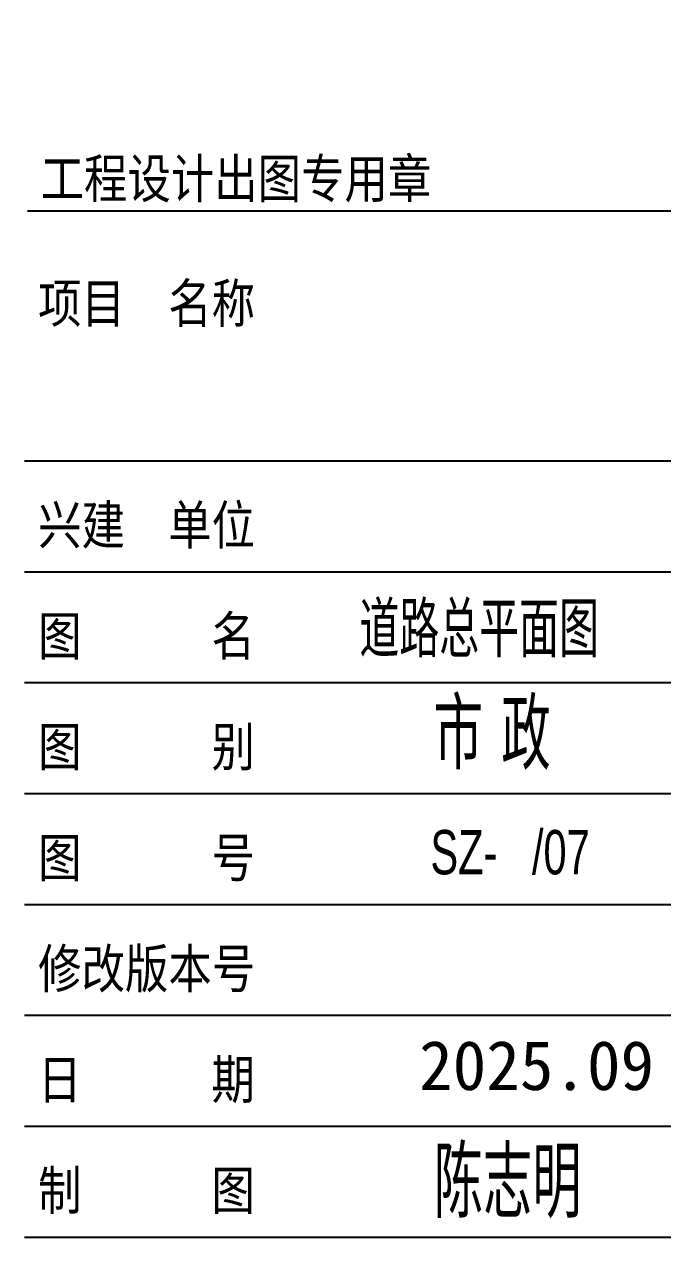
# Model space of a CAD drawing. Header units: millimetres. Extents: x 684742 to 685648, y 2544795 to 2545581.
# Drawn here: x 685561.6 to 685606.8, y 2544884.6 to 2544971 of the extents above; entities that cross this region are included whole.
import ezdxf

# ---------------------------------------------------------------- set-up
doc = ezdxf.new("R2010")
doc.units = ezdxf.units.MM
doc.layers.add('13', color=13, linetype='Continuous')
doc.layers.add('14', color=14, linetype='Continuous')
doc.layers.add('JT-道路红线', color=7, linetype='Continuous', lineweight=5)
doc.styles.add('_TCH_AXIS', font='COMPLEX', dxfattribs={"bigfont": 'GBCBIG'})
doc.styles.add('HZTXT', font='romane.shx', dxfattribs={"width": 0.7, "bigfont": 'hztxt.shx'})
doc.styles.add('TXT', font='txt')
doc.styles.add('宋体', font='')
doc.styles.get('宋体').set_extended_font_data('SimSun')

# ---------------------------------------------------------------- blocks, each defined once
blk = doc.blocks.new('图框')
at = {"layer": '14', "color": 14}
for p, q in [((97766, -65297), (121362, -65297)), ((97702, -70613), (121299, -70613)), ((97702, -72973), (121299, -72973)), ((97702, -75332), (121299, -75332)), ((97702, -77692), (121299, -77692)), ((97702, -80052), (121299, -80052)), ((97702, -82411), (121299, -82411)), ((97702, -84771), (121299, -84771)), ((97702, -87131), (121299, -87131))]:
    blk.add_line(p, q, dxfattribs=at)
at = {"layer": '13', "color": 7, "style": 'HZTXT', "width": 0.7}
for s, height, p in [('市 政', 1500, (106409, -77186)), ('SZ-   /07', 943.9, (106342, -79414)), ('陈志明', 1500, (106409, -86723))]:
    blk.add_text(s, height=height, dxfattribs=at).set_placement(p)
at = {"layer": '13', "color": 7, "style": 'TXT'}
blk.add_text('2025.09', height=1050, dxfattribs=at).set_placement((106101, -84003))
at = {"layer": '14', "color": 14, "style": '宋体', "width": 0.82}
for s, p in [('工程设计出图专用章', (98047, -65020)), ('项目  名称', (97995, -67674)), ('兴建  单位', (97995, -72393)), ('图      名', (97995, -74753)), ('图      别', (97995, -77112)), ('图      号', (97995, -79472)), ('修改版本号', (97995, -81832)), ('日      期', (97995, -84191)), ('制      图', (97995, -86551))]:
    blk.add_text(s, height=825.9, dxfattribs=at).set_placement(p)

msp = doc.modelspace()

# ---------------------------------------------------------------- linework, layer by layer
at = {"layer": 'JT-道路红线'}
msp.add_lwpolyline([(685561.564, 2544836.62, -0.000012), (685525.553, 2544830.277, -0.000109), (685523.087, 2544829.844, -0.000152), (685520.622, 2544829.412, -0.000196), (685518.158, 2544828.983, -0.000239), (685515.695, 2544828.555, -0.000283), (685513.233, 2544828.131, -0.000326), (685510.771, 2544827.709, -0.00037), (685508.31, 2544827.291, -0.000392), (685505.973, 2544826.898, -0.000392), (685503.841, 2544826.543, -0.000392), (685501.867, 2544826.218, -0.000392), (685500.022, 2544825.916, -0.000392), (685498.283, 2544825.635, -0.000392), (685496.633, 2544825.371, -0.000392), (685495.06, 2544825.121, -0.000392), (685493.554, 2544824.885, -0.000392), (685492.108, 2544824.66, -0.000392), (685490.714, 2544824.446, -0.000392), (685489.367, 2544824.241, -0.000392), (685488.064, 2544824.045, -0.000392), (685486.799, 2544823.857, -0.000196), (685486.18, 2544823.765, -0.019313), (685425.315, 2544817.189, -0.000217)], format="xyb", dxfattribs=at)

# ---------------------------------------------------------------- block references
at = {"xscale": 0.003333333, "yscale": 0.003333333, "zscale": 0.003333333}
msp.add_blockref('图框', (685235.89, 2545175.471), dxfattribs=at)

# ---------------------------------------------------------------- texts
at = {"layer": '13', "color": 7, "style": '_TCH_AXIS'}
msp.add_text('道路总平面图', height=3.9328, dxfattribs=at).set_placement((685585.323, 2544926.141))

doc.saveas('drawing.dxf')
